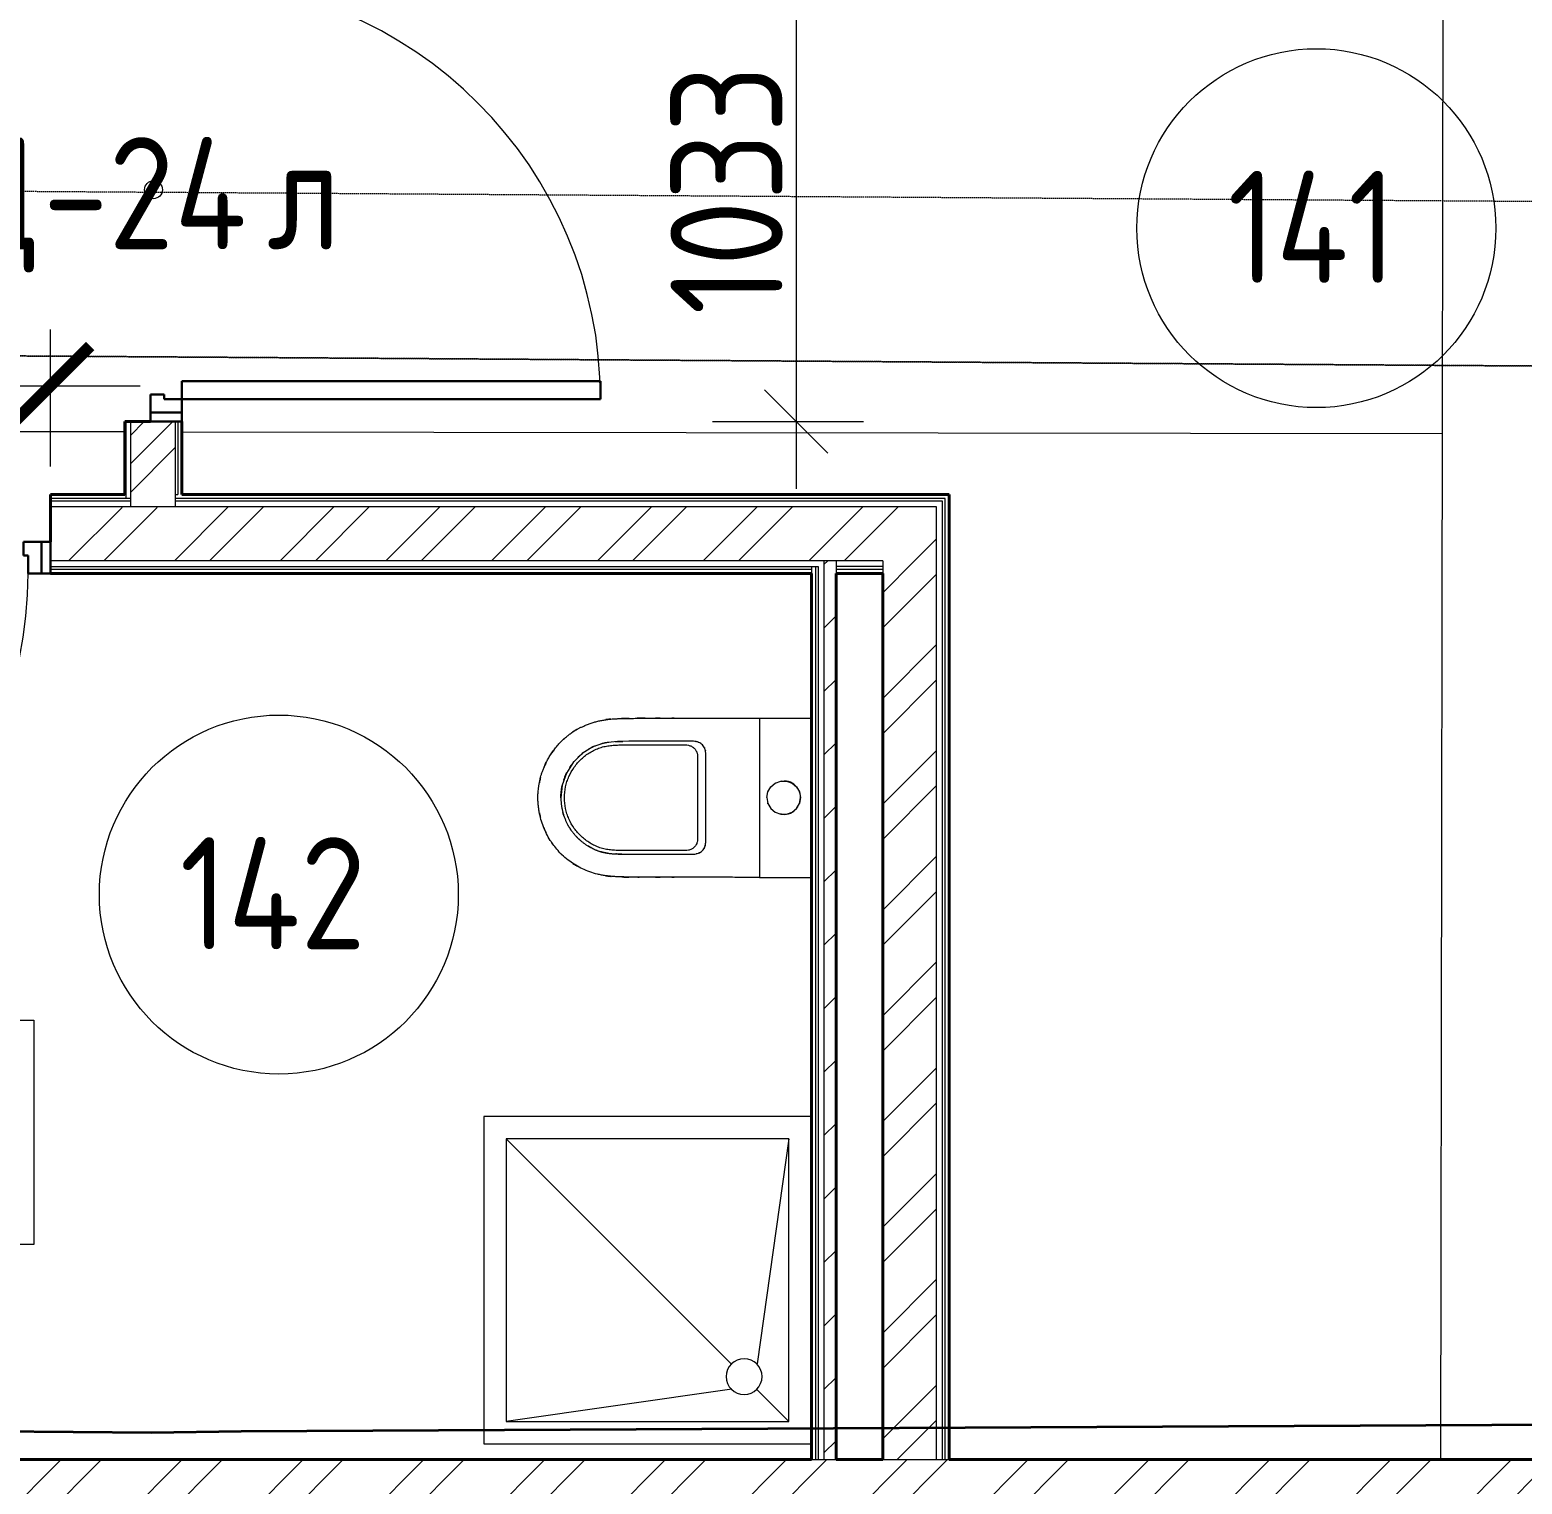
# Model space of a CAD drawing. Header units: millimetres. Extents: x 749182 to 2267578, y 70462 to 311449.
# Drawn here: x 2009489 to 2012816, y 84604 to 87846 of the extents above; entities that cross this region are included whole.
import ezdxf

# ---------------------------------------------------------------- set-up
doc = ezdxf.new("R2010")
doc.units = ezdxf.units.MM
doc.linetypes.add('ADSK_Сверху', pattern=[4.5, 3, -1.5])
doc.layers.get('Defpoints').update_dxf_attribs({"color": 255})
for name, color, linetype, lineweight in [('Аннотация', 7, 'Continuous', 9), ('Двери', 7, 'Continuous', 20), ('Каркас', 7, 'Continuous', 9), ('Марки дверей', 7, 'Continuous', 20), ('Марки помещений', 7, 'Continuous', 20), ('отметки', 7, 'Continuous', 20), ('Перекрытие', 7, 'Continuous', 18), ('размеры', 7, 'Continuous', 9), ('Сантехника', 7, 'Continuous', 18), ('Стены', 184, 'Continuous', 40), ('Стены внутренние', 7, 'Continuous', 18), ('Стены наружные', 7, 'Continuous', 18), ('Стены разрез', 7, 'Continuous', 35), ('Стены штриховка', 7, 'Continuous', 18)]:
    doc.layers.add(name, color=color, linetype=linetype, lineweight=lineweight)
doc.styles.add('GOST Common_1', font='GOST_Common.ttf', dxfattribs={"width": 0.9, "height": 250})
doc.styles.add('GOST Common_2', font='GOST_Common.ttf', dxfattribs={"width": 0.9, "height": 200})
doc.styles.add('М2', font='isocpeui.ttf')
doc.dimstyles.new('ADSK_Основной_2_мм_Округление_до_1_мм', dxfattribs={"dimscale": 304.8, "dimtxt": 201.142999, "dimasz": 0.463911, "dimexe": 0.492126, "dimexo": 0.492126, "dimgap": 0.098425, "dimtad": 1, "dimdec": 0, "dimdsep": 46, "dimtxsty": 'GOST Common_1', "dimblk1": 'OBLIQUE', "dimblk2": 'OBLIQUE', "dimsah": 1, "dimcen": 0.09, "dimdle": 0.492126, "dimazin": 2, "dimtfac": 1, "dimtdec": 4, "dimtix": 1, "dimtmove": 0, "dimatfit": 3, "dimfxl": 0, "dimtvp": 1, "dimtolj": 1, "dimtzin": 0, "dimlwd": 20, "dimlwe": 20, "dimarcsym": 0})
doc.dimstyles.new('SPDS 1_100', dxfattribs={"dimscale": 100, "dimtxt": 2.5, "dimasz": 1.77, "dimexe": 1.25, "dimexo": 0.625, "dimtad": 1, "dimdec": 0, "dimrnd": 0.001, "dimzin": 9, "dimtxsty": 'М2', "dimblk": 'ARCHTICK', "dimcen": 2.5, "dimdle": 2, "dimclrt": 256, "dimadec": 0, "dimazin": 2, "dimtfac": 0.75, "dimtdec": 0, "dimtmove": 1, "dimatfit": 3, "dimfxl": 0, "dimtolj": 1, "dimlwd": 9, "dimlwe": 9, "dimarcsym": 0})
pattern_1 = [(45, (1958220.23, 75616.62), (-117.8655, 117.8655), []), (45, (1958298.8, 75616.62), (-117.8655, 117.8655), [])]

# ---------------------------------------------------------------- blocks, each defined once
blk = doc.blocks.new('ADSK_БалкаЖБ_Прямоугольная - 366_4х293мм-822490-01 План 1-го этажа маркировочный')
at = {"layer": 'Каркас', "color": 253, "linetype": 'ADSK_Сверху', "true_color": 0xb2b2b2}
for p, q in [((2922.5, 183.2), (-2922.5, 183.2)), ((-2922.5, -183.2), (2922.5, -183.2))]:
    blk.add_line(p, q, dxfattribs=at)
at = {"layer": 'Каркас', "color": 253, "linetype": 'ADSK_Сверху', "true_color": 0xaaaaaa}
for p, q in [((-2922.5, 183.2), (2922.5, 183.2)), ((-2922.5, -183.2), (2922.5, -183.2))]:
    blk.add_line(p, q, dxfattribs=at)
blk = doc.blocks.new('Существующие стены 1 эт - Существующие стены 1 эт-653793-01 План 1-го этажа маркировочный')
at = {"layer": 'Стены разрез'}
for p, q in [((51540.3, 9102), (49335.8, 9121.5)), ((55643, 9124.7), (51740.6, 9104.8)), ((51740.6, 9104.8), (51540.3, 9102))]:
    blk.add_line(p, q, dxfattribs=at)
blk = doc.blocks.new('AC_Дверь_Однопольная_Стальная - Д-24л 1033х2200h-1983231-01 План 1-го этажа маркировочный')
at = {"layer": 'Двери', "lineweight": 30}
for p, q in [((466.5, 996.5), (426.5, 996.5)), ((426.5, 996.5), (426.5, 63.5)), ((466.5, 63.5), (466.5, 996.5)), ((-496.5, 63.5), (-516.5, 63.5)), ((-516.5, 63.5), (-516.5, -6.5)), ((-466.5, 63.5), (-496.5, 63.5)), ((-496.5, 63.5), (-496.5, -6.5)), ((-496.5, -6.5), (-496.5, 63.5)), ((-466.5, 23.5), (-466.5, 63.5)), ((426.5, 63.5), (466.5, 63.5)), ((496.5, 63.5), (466.5, 63.5)), ((466.5, 63.5), (466.5, 23.5)), ((496.5, -6.5), (496.5, 63.5)), ((516.5, 63.5), (496.5, 63.5)), ((496.5, 63.5), (496.5, -6.5)), ((516.5, -6.5), (516.5, 63.5)), ((-456.5, 23.5), (-466.5, 23.5)), ((-456.5, -6.5), (-456.5, 23.5)), ((466.5, 23.5), (456.5, 23.5)), ((456.5, 23.5), (456.5, -6.5)), ((-516.5, -6.5), (-496.5, -6.5)), ((-496.5, -6.5), (-456.5, -6.5)), ((456.5, -6.5), (496.5, -6.5)), ((496.5, -6.5), (516.5, -6.5))]:
    blk.add_line(p, q, dxfattribs=at)
at = {"layer": 'Двери'}
blk.add_arc((466.5, 63.5), 933, 90, 180, dxfattribs=at)
blk = doc.blocks.new('AC_Дверь_Однопольная_Стальная - Д-24л 1033х2200h-1983226-01 План 1-го этажа маркировочный')
at = {"layer": 'Двери', "lineweight": 30}
for p, q in [((466.5, 1021), (426.5, 1021)), ((426.5, 1021), (426.5, 88)), ((466.5, 88), (466.5, 1021)), ((-496.5, 88), (-516.5, 88)), ((-516.5, 88), (-516.5, 18)), ((-466.5, 88), (-496.5, 88)), ((-496.5, 88), (-496.5, 18)), ((-496.5, 18), (-496.5, 88)), ((-466.5, 48), (-466.5, 88)), ((426.5, 88), (466.5, 88)), ((496.5, 88), (466.5, 88)), ((466.5, 88), (466.5, 48)), ((496.5, 18), (496.5, 88)), ((516.5, 88), (496.5, 88)), ((496.5, 88), (496.5, 18)), ((516.5, 18), (516.5, 88)), ((-456.5, 48), (-466.5, 48)), ((-456.5, 18), (-456.5, 48)), ((466.5, 48), (456.5, 48)), ((456.5, 48), (456.5, 18)), ((-516.5, 18), (-496.5, 18)), ((-496.5, 18), (-456.5, 18)), ((456.5, 18), (496.5, 18)), ((496.5, 18), (516.5, 18))]:
    blk.add_line(p, q, dxfattribs=at)
at = {"layer": 'Двери'}
blk.add_arc((466.5, 88), 933, 90, 180, dxfattribs=at)
blk = doc.blocks.new('WCPan-60cm-CloseCoupled-FloorMounted - WC_FloorStandingWC_Vitra_Zentrum_5781B003-0075-1928247-01 План 1-го этажа маркировочный')
at = {"layer": 'Сантехника'}
for p, q in [((50163.4, 42946.7), (50163.4, 42591.7)), ((50163.6, 42946.8), (50163.6, 42591.6)), ((50279.2, 42946.8), (50279.2, 42591.6)), ((50025.7, 42861.4), (50025.7, 42677)), ((50043.7, 42669.1), (50043.7, 42869.4)), ((50253.1, 42757.8), (50252.7, 42756.6)), ((50255, 42769.4), (50255, 42768.2))]:
    blk.add_line(p, q, dxfattribs=at)
at = {"layer": 'Сантехника', "flags": 128}
for points in [[(50163.6, 42946.8), (50221.4, 42946.8), (50279.2, 42946.8)], [(50016.5, 42895), (49987.1, 42895), (49959.9, 42895), (49933.8, 42895), (49901.2, 42895), (49872.7, 42895), (49847, 42894.6), (49818.9, 42891.7), (49792.5, 42882.7), (49768.6, 42867.7), (49748.5, 42847.8), (49733.5, 42824), (49724.1, 42797.2), (49721, 42769.2)], [(50180.1, 42769.4), (50182.4, 42782.3), (50188.9, 42793.5), (50198.8, 42801.9), (50211.1, 42806.4), (50224.1, 42806.4), (50236.4, 42801.9), (50246.3, 42793.5), (50252.8, 42782.3), (50255.1, 42769.4)], [(50180.1, 42769.4), (50182.4, 42756.6), (50188.9, 42745.3), (50198.8, 42737), (50211.1, 42732.5), (50224.1, 42732.5), (50236.3, 42737), (50246.3, 42745.3), (50252.8, 42756.6), (50255.1, 42769.4)], [(50163.6, 42591.6), (50221.4, 42591.6), (50279.2, 42591.6)]]:
    blk.add_lwpolyline(points, dxfattribs=at)
at = {"layer": 'Сантехника'}
for start, end in [(32.818, 86.5759), (332.8419, 27.1631), (273.4205, 327.1711)]:
    blk.add_arc((50217.5, 42769.4), 37.5, start, end, dxfattribs=at)
for centre, start_param, end_param in [((50163.3, 45003.3), 3.147063, 3.154396), ((50163.3, 40535.1), 6.270382, 6.277715)]:
    blk.add_ellipse(centre, major_axis=(0, 2056.6), ratio=0.01105, start_param=start_param, end_param=end_param, dxfattribs=at)
for points, knots in [([(49669.8, 42769.2), (49669.8, 42769.8), (49669.8, 42771.5), (49669.8, 42774.9), (49670, 42779.4), (49670.4, 42784.6), (49671, 42790.6), (49671.9, 42797.2), (49673.2, 42804.4), (49674.7, 42811.1), (49676.5, 42817.7), (49678.5, 42824.3), (49681, 42831.5), (49684.1, 42839.3), (49687.9, 42847.5), (49692.4, 42856.1), (49697.7, 42865), (49702.8, 42872.5), (49707.4, 42878.5), (49711, 42883), (49714.7, 42887.3), (49718.6, 42891.5), (49722.6, 42895.6), (49726.7, 42899.5), (49731, 42903.3), (49734.8, 42906.5), (49738.3, 42909.2), (49741.8, 42911.8), (49745.6, 42914.5), (49749.9, 42917.3), (49754.7, 42920.2), (49759.9, 42923.2), (49765.6, 42926.1), (49771.1, 42928.7), (49776.1, 42930.9), (49780.2, 42932.5), (49784.3, 42934.1), (49788.5, 42935.5), (49792.7, 42936.9), (49796.9, 42938.1), (49801.2, 42939.3), (49805.5, 42940.3), (49809.8, 42941.2), (49814.2, 42942), (49818.6, 42942.8), (49823.1, 42943.4), (49827.8, 42944), (49832.5, 42944.5), (49837.5, 42944.9), (49842.1, 42945.2), (49846.2, 42945.4), (49850.2, 42945.6), (49855, 42945.7), (49861.2, 42945.9), (49869.2, 42946), (49879.6, 42946.1), (49892.7, 42946.3), (49907, 42946.4), (49920.3, 42946.5), (49930.5, 42946.5), (49940.8, 42946.6), (49951.1, 42946.6), (49961.5, 42946.6), (49971.9, 42946.7), (49982.4, 42946.7), (49989.9, 42946.6), (49994.5, 42946.6), (49995.9, 42946.6), (49997.3, 42946.6), (49998.8, 42946.6), (50000.3, 42946.6), (50001.7, 42946.6), (50003.2, 42946.6), (50004.1, 42946.6), (50004.6, 42946.6)], [-4.049472, -4.049472, -4.049472, -4.049472, -3.861131, -3.67279, -3.484448, -3.296107, -3.107766, -2.919425, -2.731083, -2.542742, -2.412446, -2.28215, -2.151853, -2.021557, -1.891261, -1.760965, -1.630668, -1.500372, -1.435282, -1.370191, -1.3051, -1.24001, -1.174919, -1.109829, -1.044738, -0.979648, -0.938527, -0.897407, -0.856286, -0.815166, -0.774045, -0.732925, -0.691804, -0.650683, -0.624579, -0.598474, -0.572369, -0.546265, -0.52016, -0.494055, -0.467951, -0.441846, -0.416137, -0.390428, -0.36472, -0.339011, -0.313302, -0.287593, -0.261885, -0.236176, -0.21814, -0.200103, -0.182067, -0.164031, -0.145994, -0.127958, -0.109922, -0.091885, -0.081743, -0.071601, -0.061459, -0.051317, -0.041175, -0.031033, -0.020891, -0.010749, -0.009405, -0.008061, -0.006718, -0.005374, -0.004031, -0.002687, -0.001344, 0, 0, 0, 0]), ([(49909.1, 42946.4), (49907.9, 42946.4), (49905, 42946.4), (49901.2, 42946.3), (49897.8, 42946.3), (49895.1, 42946.3), (49892.8, 42946.3), (49891.5, 42946.3), (49890.9, 42946.3)], [0.22091476, 0.22091476, 0.22091476, 0.22091476, 0.22916667, 0.23958333, 0.24479167, 0.25, 0.25520833, 0.25892352, 0.25892352, 0.25892352, 0.25892352]), ([(49942.5, 42946.6), (49942.1, 42946.6), (49940.1, 42946.6), (49936.7, 42946.6), (49933.6, 42946.5), (49932, 42946.5)], [0.14303768, 0.14303768, 0.14303768, 0.14303768, 0.14583333, 0.15625, 0.16666667, 0.16666667, 0.16666667, 0.16666667]), ([(50004.6, 42946.6), (50010.5, 42946.6), (50022.4, 42946.6), (50041.3, 42946.6), (50061.4, 42946.6), (50084.3, 42946.6), (50107.6, 42946.6), (50128.1, 42946.7), (50146.8, 42946.7), (50158.1, 42946.7), (50163.4, 42946.7)], [-4.113201, -4.113201, -4.113201, -4.113201, -3.611572, -3.109943, -2.608313, -2.106684, -1.580013, -1.053342, -0.526671, 0, 0, 0, 0]), ([(49757.1, 42921.6), (49756.4, 42921.2), (49754.2, 42919.9), (49750.8, 42917.8), (49748.2, 42916.2), (49747.1, 42915.4)], [0.5780337, 0.5780337, 0.5780337, 0.5780337, 0.58333333, 0.59375, 0.60237091, 0.60237091, 0.60237091, 0.60237091]), ([(49832.2, 42944.4), (49832.1, 42944.4), (49830.5, 42944.3), (49827.5, 42944), (49824, 42943.5), (49822, 42943.3), (49821.3, 42943.2)], [0.39522151, 0.39522151, 0.39522151, 0.39522151, 0.39583333, 0.40625, 0.41666667, 0.42134296, 0.42134296, 0.42134296, 0.42134296]), ([(49872.9, 42946.1), (49871.7, 42946), (49868.9, 42946), (49864.3, 42945.9), (49859.8, 42945.9), (49857, 42945.8), (49856, 42945.8)], [0.30427449, 0.30427449, 0.30427449, 0.30427449, 0.3125, 0.32291667, 0.33333333, 0.3395761, 0.3395761, 0.3395761, 0.3395761]), ([(49728.9, 42901.5), (49727.9, 42900.6), (49725, 42897.9), (49722.1, 42895.1), (49720.2, 42893.1)], [0.65650769, 0.65650769, 0.65650769, 0.65650769, 0.66666667, 0.68597408, 0.68597408, 0.68597408, 0.68597408]), ([(49728.9, 42769.2), (49728.9, 42777.3), (49730.1, 42789.4), (49734.3, 42805.1), (49740, 42820.2), (49750, 42837.9), (49763.4, 42853.2), (49775.8, 42863.6), (49785.9, 42870.4), (49794.8, 42875.2), (49802.3, 42878.5), (49807.8, 42880.6), (49813.5, 42882.4), (49821.2, 42884.2), (49831.3, 42885.7), (49843.8, 42886.6), (49860.9, 42887.1), (49882.7, 42887), (49917.8, 42887), (49956.3, 42887.1), (49986.2, 42887.1), (49998.5, 42887.1)], [-0.881059, -0.881059, -0.881059, -0.881059, -0.8185544, -0.7873044, -0.7560544, -0.6935544, -0.6310544, -0.5998044, -0.5685544, -0.5373044, -0.5216794, -0.5060544, -0.4904294, -0.4748044, -0.4435544, -0.4123044, -0.3810544, -0.3185544, -0.2560544, -0.1310544, -0.0428572, -0.0428572, -0.0428572, -0.0428572]), ([(49783.4, 42877.9), (49785.4, 42879), (49789.8, 42881.4), (49794.6, 42883.8), (49797.4, 42885), (49797.9, 42885.2)], [0.35634739, 0.35634739, 0.35634739, 0.35634739, 0.375, 0.39583333, 0.40053784, 0.40053784, 0.40053784, 0.40053784]), ([(49810.1, 42889.6), (49812.5, 42890.3), (49817.5, 42891.5), (49823.5, 42892.6), (49827, 42893), (49827.9, 42893.2)], [0.4375, 0.4375, 0.4375, 0.4375, 0.45833333, 0.47916667, 0.48641545, 0.48641545, 0.48641545, 0.48641545]), ([(49842.1, 42894.4), (49844.3, 42894.5), (49849.2, 42894.7), (49854.7, 42894.9), (49858.1, 42894.9), (49859.2, 42894.9)], [0.52439248, 0.52439248, 0.52439248, 0.52439248, 0.54166667, 0.5625, 0.5716159, 0.5716159, 0.5716159, 0.5716159]), ([(49998.5, 42887.1), (50000.9, 42887.1), (50005.4, 42886.5), (50010.9, 42884.5), (50014.9, 42882.1), (50018.5, 42879.3), (50022.3, 42874.8), (50025.1, 42868.3), (50025.7, 42863.8), (50025.7, 42861.4)], [-1, -1, -1, -1, -0.833333, -0.666667, -0.583333, -0.5, -0.333333, -0.166667, 0, 0, 0, 0]), ([(50043.7, 42869.4), (50043.7, 42871), (50043.3, 42877.6), (50037, 42887.4), (50029.7, 42892.3), (50022.6, 42894.6), (50018.5, 42895), (50016.5, 42895)], [-1.399204, -1.399204, -1.399204, -1.399204, -0.991678, -0.684937, -0.377368, -0.184471, 0, 0, 0, 0]), ([(50040.6, 42881.5), (50040.8, 42881.2), (50041, 42880.7), (50041.3, 42880.1), (50041.4, 42879.9)], [0.69452299, 0.69452299, 0.69452299, 0.69452299, 0.72222222, 0.7371201, 0.7371201, 0.7371201, 0.7371201]), ([(49688, 42847.6), (49687.4, 42846.5), (49686.2, 42843.9), (49684.5, 42840), (49683.3, 42837.4), (49682.9, 42836.2)], [0.8145512, 0.8145512, 0.8145512, 0.8145512, 0.82291667, 0.83333333, 0.84189093, 0.84189093, 0.84189093, 0.84189093]), ([(49706.3, 42877), (49705.8, 42876.4), (49704.4, 42874.6), (49702.1, 42871.4), (49699.9, 42868.2), (49698.7, 42866.3), (49698.3, 42865.7)], [0.73453829, 0.73453829, 0.73453829, 0.73453829, 0.73958333, 0.75, 0.76041667, 0.76559387, 0.76559387, 0.76559387, 0.76559387]), ([(49740.6, 42836.8), (49741.6, 42838.3), (49744, 42841.8), (49747.4, 42846.4), (49749.9, 42849.5), (49750.8, 42850.6)], [0.1938714, 0.1938714, 0.1938714, 0.1938714, 0.20833333, 0.22916667, 0.24084036, 0.24084036, 0.24084036, 0.24084036]), ([(49759.4, 42859.7), (49760.8, 42861.1), (49765, 42864.9), (49769.4, 42868.5), (49772.4, 42870.7)], [0.27513812, 0.27513812, 0.27513812, 0.27513812, 0.29166667, 0.32160073, 0.32160073, 0.32160073, 0.32160073]), ([(49675.6, 42814.5), (49675.2, 42813), (49674.5, 42810.1), (49673.6, 42806), (49673.1, 42803.3), (49672.9, 42802.4)], [0.89583333, 0.89583333, 0.89583333, 0.89583333, 0.90625, 0.91666667, 0.92254035, 0.92254035, 0.92254035, 0.92254035]), ([(49727.2, 42808.4), (49727.5, 42809.2), (49728.2, 42811.3), (49729.8, 42815.7), (49731.7, 42820.2), (49733.5, 42824), (49734.3, 42825.6), (49734.6, 42826.1)], [0.1072591, 0.1072591, 0.1072591, 0.1072591, 0.11458333, 0.125, 0.14583333, 0.15625, 0.1607108, 0.1607108, 0.1607108, 0.1607108]), ([(49721, 42769.2), (49721, 42771.2), (49721.1, 42775.7), (49721.7, 42783.2), (49722.6, 42789.9), (49723.6, 42795), (49724.1, 42797.3), (49724.4, 42798.3)], [0, 0, 0, 0, 0.02083333, 0.04166667, 0.0625, 0.07291667, 0.08026225, 0.08026225, 0.08026225, 0.08026225]), ([(50182, 42781.4), (50182, 42781.5), (50182.2, 42782.1), (50182.4, 42782.6), (50182.6, 42783.1)], [-0.79368047, -0.79368047, -0.79368047, -0.79368047, -0.78571429, -0.76296055, -0.76296055, -0.76296055, -0.76296055]), ([(50004.6, 42591.8), (50002.7, 42591.8), (49998.8, 42591.8), (49992.6, 42591.8), (49986.4, 42591.8), (49973.1, 42591.8), (49953.5, 42591.8), (49928.6, 42591.9), (49905.5, 42592), (49885.4, 42592.2), (49869.6, 42592.4), (49857.9, 42592.6), (49847.8, 42592.9), (49838.6, 42593.4), (49829.6, 42594.2), (49820.7, 42595.3), (49811.8, 42596.8), (49799.8, 42599.3), (49785.2, 42603.7), (49768.8, 42610.5), (49753.8, 42618.5), (49739.3, 42628.1), (49726.1, 42639.1), (49714.3, 42651.3), (49704.6, 42663.3), (49696.2, 42675.6), (49688.7, 42688.8), (49681.7, 42704.5), (49676.2, 42720.7), (49673.4, 42733.1), (49672, 42741.3), (49671.4, 42745.2), (49670.9, 42749.1), (49670.6, 42752.5), (49670.3, 42755.2), (49670.2, 42757.4), (49670, 42759.5), (49669.9, 42761.5), (49669.9, 42763.3), (49669.8, 42765), (49669.8, 42766.7), (49669.8, 42767.8), (49669.8, 42768.5), (49669.8, 42768.8), (49669.8, 42769), (49669.8, 42769.1), (49669.8, 42769.2)], [-20.049415, -20.049415, -20.049415, -20.049415, -19.9374, -19.825385, -19.71337, -19.601354, -19.117402, -18.633449, -18.149496, -17.665543, -17.288144, -16.910745, -16.533346, -16.155946, -15.770496, -15.385045, -14.999595, -14.614144, -13.837234, -13.060323, -12.283412, -11.506502, -10.565218, -9.623934, -8.68265, -7.741366, -6.423461, -5.105557, -3.787653, -2.469748, -2.16459, -1.859431, -1.554272, -1.249113, -1.082103, -0.915093, -0.748083, -0.581073, -0.452946, -0.32482, -0.196693, -0.068567, -0.051425, -0.034283, -0.017142, 0, 0, 0, 0]), ([(49721, 42769.2), (49721, 42768.6), (49721, 42767.4), (49721, 42765.4), (49721.1, 42763.2), (49721.2, 42760.9), (49721.4, 42758.4), (49721.7, 42755.8), (49722, 42753), (49722.4, 42750.2), (49722.9, 42747.2), (49723.5, 42744), (49724.2, 42740.8), (49725, 42737.5), (49726, 42734.1), (49727, 42730.6), (49728.2, 42727), (49729.5, 42723.5), (49730.9, 42720.2), (49732.2, 42717.1), (49733.6, 42714.1), (49735.1, 42711.2), (49736.6, 42708.4), (49738.2, 42705.6), (49739.8, 42702.9), (49741.5, 42700.3), (49743.2, 42697.8), (49744.9, 42695.4), (49746.6, 42693), (49748.4, 42690.7), (49750.2, 42688.5), (49752, 42686.4), (49753.9, 42684.3), (49755.9, 42682.1), (49758.2, 42679.8), (49760.7, 42677.4), (49763.2, 42675.1), (49765.7, 42673), (49768.3, 42670.9), (49770.8, 42668.9), (49773.3, 42667.1), (49775.9, 42665.3), (49778.4, 42663.6), (49780.9, 42662.1), (49783.3, 42660.6), (49785.8, 42659.2), (49788.2, 42657.9), (49790.5, 42656.7), (49792.9, 42655.5), (49795.1, 42654.4), (49797.4, 42653.4), (49799.7, 42652.5), (49802, 42651.6), (49804.3, 42650.7), (49806.6, 42649.9), (49808.9, 42649.2), (49811.2, 42648.5), (49813.6, 42647.9), (49815.9, 42647.3), (49818.4, 42646.8), (49820.8, 42646.3), (49823.3, 42645.9), (49825.8, 42645.5), (49828.5, 42645.2), (49831.1, 42644.9), (49833.9, 42644.6), (49836.6, 42644.4), (49839.5, 42644.2), (49842.4, 42644), (49845.3, 42643.9), (49848.3, 42643.7), (49851.3, 42643.6), (49854.4, 42643.6), (49857.4, 42643.5), (49860.5, 42643.5), (49863.7, 42643.4), (49866.8, 42643.4), (49869.9, 42643.4), (49873, 42643.4), (49876.1, 42643.4), (49879.1, 42643.4), (49882.4, 42643.4), (49886.3, 42643.4), (49890.9, 42643.4), (49895.7, 42643.4), (49900.8, 42643.4), (49906, 42643.4), (49911.3, 42643.4), (49916.5, 42643.4), (49921.6, 42643.4), (49926.5, 42643.4), (49931.2, 42643.4), (49935.4, 42643.4), (49939.3, 42643.4), (49942.6, 42643.4), (49945.3, 42643.4), (49947.3, 42643.4), (49949.3, 42643.4), (49951.3, 42643.4), (49954.7, 42643.4), (49958.1, 42643.4), (49961.8, 42643.4), (49965.7, 42643.4), (49969.8, 42643.4), (49974, 42643.4), (49978.4, 42643.4), (49982.9, 42643.4), (49987.5, 42643.4), (49992.2, 42643.4), (49997, 42643.4), (50001.8, 42643.4), (50006.7, 42643.4), (50011.6, 42643.4), (50014.9, 42643.4), (50016.5, 42643.4)], [-58.924074, -58.924074, -58.924074, -58.924074, -58.626767, -58.329459, -58.032152, -57.734844, -57.437537, -57.140229, -56.842922, -56.545614, -56.248307, -55.950999, -55.653692, -55.356384, -55.059077, -54.761769, -54.464462, -54.167154, -53.909806, -53.652457, -53.395109, -53.13776, -52.880412, -52.623063, -52.365715, -52.108366, -51.851018, -51.593669, -51.336321, -51.078972, -50.821624, -50.564275, -50.306927, -50.049579, -49.709363, -49.369148, -49.028933, -48.688718, -48.348503, -48.008288, -47.668073, -47.327858, -46.987643, -46.647428, -46.307213, -45.966998, -45.626783, -45.286568, -44.946353, -44.606138, -44.248477, -43.890817, -43.533156, -43.175496, -42.817835, -42.460175, -42.102514, -41.744854, -41.387193, -41.029533, -40.671873, -40.314212, -39.956552, -39.598891, -39.241231, -38.88357, -38.535083, -38.186597, -37.83811, -37.489623, -37.141136, -36.79265, -36.444163, -36.095676, -35.747189, -35.398703, -35.050216, -34.701729, -34.353242, -34.004756, -33.656269, -33.307782, -32.843962, -32.380141, -31.916321, -31.452501, -30.98868, -30.52486, -30.06104, -29.59722, -29.133399, -28.669579, -28.205759, -27.741938, -27.278118, -26.814298, -26.350477, -25.886657, -24.268741, -22.650825, -21.032909, -19.414993, -17.797077, -16.179161, -14.561245, -12.943328, -11.325412, -9.707496, -8.08958, -6.471664, -4.853748, -3.235832, -1.617916, 0, 0, 0, 0]), ([(49998.5, 42651.3), (49986.2, 42651.4), (49956.3, 42651.4), (49917.8, 42651.4), (49882.7, 42651.4), (49860.9, 42651.3), (49843.8, 42651.8), (49831.3, 42652.7), (49821.2, 42654.2), (49813.5, 42656.1), (49807.8, 42657.8), (49802.3, 42659.9), (49794.8, 42663.3), (49785.9, 42668.1), (49775.8, 42674.9), (49763.4, 42685.2), (49750, 42700.5), (49740, 42718.2), (49734.3, 42733.3), (49730.1, 42749), (49728.9, 42761.1), (49728.9, 42769.2)], [0.0428572, 0.0428572, 0.0428572, 0.0428572, 0.1310544, 0.2560544, 0.3185544, 0.3810544, 0.4123044, 0.4435544, 0.4748044, 0.4904294, 0.5060544, 0.5216794, 0.5373044, 0.5685544, 0.5998044, 0.6310544, 0.6935544, 0.7560544, 0.7873044, 0.8185544, 0.881059, 0.881059, 0.881059, 0.881059]), ([(49673, 42735.5), (49673.1, 42734.7), (49673.9, 42731.1), (49674.7, 42727.5), (49675.4, 42724.8)], [0.07790377, 0.07790377, 0.07790377, 0.07790377, 0.08333333, 0.10312609, 0.10312609, 0.10312609, 0.10312609]), ([(49728.2, 42727.1), (49728.2, 42727.2), (49727.7, 42728.6), (49726.8, 42731.2), (49725.9, 42734.4), (49725.3, 42736.6), (49725.1, 42737.4)], [0.88401006, 0.88401006, 0.88401006, 0.88401006, 0.88541667, 0.89583333, 0.90625, 0.91261207, 0.91261207, 0.91261207, 0.91261207]), ([(50212.4, 42732.3), (50212, 42732.3), (50211.4, 42732.4), (50210.7, 42732.6), (50210.4, 42732.6)], [-0.91359982, -0.91359982, -0.91359982, -0.91359982, -0.89285714, -0.87932789, -0.87932789, -0.87932789, -0.87932789]), ([(49682.6, 42702.9), (49683.2, 42701.4), (49684.8, 42697.5), (49686.6, 42693.6), (49687.8, 42691.1)], [0.15609637, 0.15609637, 0.15609637, 0.15609637, 0.16666667, 0.18556267, 0.18556267, 0.18556267, 0.18556267]), ([(49743.8, 42697), (49743.7, 42697.1), (49742.2, 42699.2), (49740.1, 42702.5), (49738, 42706), (49737.2, 42707.4), (49737.1, 42707.6)], [0.79073929, 0.79073929, 0.79073929, 0.79073929, 0.79166667, 0.8125, 0.82291667, 0.82510106, 0.82510106, 0.82510106, 0.82510106]), ([(49765.9, 42672.8), (49765.2, 42673.4), (49762.5, 42675.7), (49759.3, 42678.7), (49756.8, 42681.3), (49756, 42682)], [0.70059285, 0.70059285, 0.70059285, 0.70059285, 0.70833333, 0.72916667, 0.73777538, 0.73777538, 0.73777538, 0.73777538]), ([(49698.5, 42672.4), (49699.6, 42670.6), (49702.1, 42667), (49704.6, 42663.5), (49705.9, 42661.8)], [0.23487199, 0.23487199, 0.23487199, 0.23487199, 0.25, 0.26517937, 0.26517937, 0.26517937, 0.26517937]), ([(49793.2, 42655.4), (49792, 42655.9), (49788.6, 42657.6), (49784.6, 42659.8), (49781.8, 42661.5), (49781.4, 42661.8)], [0.61440341, 0.61440341, 0.61440341, 0.61440341, 0.625, 0.64583333, 0.65006745, 0.65006745, 0.65006745, 0.65006745]), ([(49825.2, 42645.6), (49825, 42645.6), (49822.3, 42646.1), (49817.1, 42647), (49812.4, 42648.2), (49810.1, 42648.8)], [0.51911637, 0.51911637, 0.51911637, 0.51911637, 0.52083333, 0.54166667, 0.56178791, 0.56178791, 0.56178791, 0.56178791]), ([(50025.7, 42677), (50025.7, 42674.6), (50025.1, 42670.1), (50022.3, 42663.6), (50018.5, 42659.1), (50014.9, 42656.3), (50010.9, 42653.9), (50005.4, 42651.9), (50000.9, 42651.3), (49998.5, 42651.3)], [-1, -1, -1, -1, -0.833333, -0.666667, -0.5, -0.416667, -0.333333, -0.166667, 0, 0, 0, 0]), ([(50016.5, 42643.4), (50020.4, 42643.4), (50027.7, 42644.8), (50036.7, 42650.7), (50043.3, 42660.7), (50043.7, 42667.4), (50043.7, 42669.1)], [-4.576676, -4.576676, -4.576676, -4.576676, -3.420853, -2.362821, -1.38046, 0, 0, 0, 0]), ([(50040.5, 42656.8), (50040.5, 42656.7), (50040.2, 42656.2), (50039.9, 42655.7), (50039.6, 42655.3)], [0.30813645, 0.30813645, 0.30813645, 0.30813645, 0.3125, 0.35026428, 0.35026428, 0.35026428, 0.35026428]), ([(50043, 42663.2), (50042.9, 42662.7), (50042.7, 42662), (50042.5, 42661.3), (50042.5, 42661.2)], [0.14925999, 0.14925999, 0.14925999, 0.14925999, 0.1875, 0.1968419, 0.1968419, 0.1968419, 0.1968419]), ([(49719.7, 42645.8), (49721.7, 42643.7), (49724.9, 42640.6), (49728.1, 42637.7), (49729.3, 42636.7)], [0.31372869, 0.31372869, 0.31372869, 0.31372869, 0.33333333, 0.34362952, 0.34362952, 0.34362952, 0.34362952]), ([(49747.7, 42622.6), (49750, 42621.1), (49753.2, 42619.1), (49756.4, 42617.3), (49757.1, 42616.9)], [0.39699712, 0.39699712, 0.39699712, 0.39699712, 0.41666667, 0.42228657, 0.42228657, 0.42228657, 0.42228657]), ([(49857, 42643.5), (49856.1, 42643.5), (49852.6, 42643.6), (49848.1, 42643.7), (49844.5, 42643.9), (49843.4, 42644)], [0.42975153, 0.42975153, 0.42975153, 0.42975153, 0.4375, 0.45833333, 0.46818954, 0.46818954, 0.46818954, 0.46818954]), ([(49821.4, 42595.2), (49822, 42595.2), (49825.5, 42594.7), (49829.5, 42594.2), (49832.9, 42593.9), (49833.3, 42593.9)], [0.57885721, 0.57885721, 0.57885721, 0.57885721, 0.58333333, 0.60416667, 0.60686986, 0.60686986, 0.60686986, 0.60686986]), ([(49856.9, 42592.6), (49857.7, 42592.6), (49861.5, 42592.5), (49866.7, 42592.4), (49871.1, 42592.4), (49872.5, 42592.3)], [0.66095419, 0.66095419, 0.66095419, 0.66095419, 0.66666667, 0.6875, 0.69783585, 0.69783585, 0.69783585, 0.69783585]), ([(49931.9, 42591.9), (49934.9, 42591.9), (49938.4, 42591.8), (49941.9, 42591.8), (49942.3, 42591.8)], [0.83333333, 0.83333333, 0.83333333, 0.83333333, 0.85416667, 0.85711815, 0.85711815, 0.85711815, 0.85711815]), ([(50163.4, 42591.7), (50148.7, 42591.7), (50119.2, 42591.8), (50077.7, 42591.8), (50042.5, 42591.8), (50022.5, 42591.8), (50013.6, 42591.8), (50009.8, 42591.8), (50007, 42591.8), (50005.4, 42591.8), (50004.6, 42591.8)], [-13.742702, -13.742702, -13.742702, -13.742702, -11.119817, -8.496932, -5.874047, -3.251161, -2.438371, -1.625581, -0.81279, 0, 0, 0, 0])]:
    blk.add_open_spline(points, degree=3, knots=knots, dxfattribs=at)
for points in [[(49973.2, 42946.7), (49971.6, 42946.7), (49969.9, 42946.7), (49968.3, 42946.7)], [(50021.9, 42894.5), (50022.4, 42894.4), (50023, 42894.3), (50023.5, 42894.2)], [(50027.2, 42893), (50027.7, 42892.8), (50028.3, 42892.6), (50028.8, 42892.3)], [(50042.8, 42876.2), (50042.9, 42875.6), (50043.1, 42875.1), (50043.2, 42874.6)], [(50197.8, 42801.3), (50198.3, 42801.7), (50198.9, 42802), (50199.5, 42802.3)], [(50210.4, 42806.3), (50211.1, 42806.4), (50211.8, 42806.5), (50212.4, 42806.6)], [(50182.6, 42755.8), (50182.4, 42756.4), (50182.2, 42756.9), (50182, 42757.5)], [(50199.5, 42736.5), (50198.9, 42736.9), (50198.3, 42737.2), (50197.8, 42737.6)], [(50024.5, 42644.5), (50023.9, 42644.3), (50023.3, 42644.2), (50022.7, 42644.1)], [(50030.5, 42646.9), (50029.9, 42646.6), (50029.4, 42646.3), (50028.8, 42646.1)], [(49892.3, 42592.2), (49893.3, 42592.1), (49894.3, 42592.1), (49895.3, 42592.1)], [(49968.3, 42591.8), (49970, 42591.8), (49971.7, 42591.8), (49973.3, 42591.8)]]:
    blk.add_open_spline(points, degree=3, dxfattribs=at)
blk = doc.blocks.new('Душевая кабинка-2D - 730кв-1928972-01 План 1-го этажа маркировочный')
at = {"layer": 'Сантехника'}
for p, q in [((730, 0), (0, 0)), ((730, -30.2), (730, 0)), ((730, -730), (730, -30.2)), ((50, -50), (50, -680)), ((680, -50), (50, -50)), ((680, -680), (680, -50)), ((50, -680), (680, -680)), ((0, -730), (730, -730))]:
    blk.add_line(p, q, dxfattribs=at)
at = {"layer": 'Сантехника', "lineweight": 9}
for p, q in [((122.4, -122.4), (50, -50)), ((177.6, -122.4), (680, -50)), ((50, -680), (121.1, -178.9)), ((680, -680), (178.9, -178.9))]:
    blk.add_line(p, q, dxfattribs=at)
at = {"layer": 'Сантехника'}
for start, end in [(0, 180), (180, 0)]:
    blk.add_arc((150, -150), 40, start, end, dxfattribs=at)
blk = doc.blocks.new('ADSK_Марка_Помещение_ОдноЗначение - Номер-247393-01 План 1-го этажа маркировочный')
at = {"layer": 'Марки помещений'}
blk.add_circle((0, 0), 4, dxfattribs=at)
blk = doc.blocks.new('ADSK_Марка_Дверь - Марка типа и комментарии-2020407-01 План 1-го этажа маркировочный')
at = {"layer": 'Марки дверей', "lineweight": 9}
blk.add_circle((0, 0), 0.2, dxfattribs=at)
blk = doc.blocks.new('_Oblique')
at = {"color": 0, "linetype": 'ByBlock', "lineweight": -2}
blk.add_line((-0.5, -0.5), (0.5, 0.5), dxfattribs=at)
blk = doc.blocks.new('*D2927')
at = {"layer": 'Defpoints', "color": 0, "lineweight": 20, "transparency": 16777216}
for p in [(2010861.5, 88005.8), (2010861.5, 86972.8), (2011197.5, 86972.8)]:
    blk.add_point(p, dxfattribs=at)
at = {"layer": 'размеры', "color": 0, "lineweight": 20, "transparency": 16777216}
for p, q in [((2011197.5, 88155.8), (2011197.5, 86822.8)), ((2011011.5, 88005.8), (2011347.5, 88005.8)), ((2011011.5, 86972.8), (2011347.5, 86972.8))]:
    blk.add_line(p, q, dxfattribs=at)
at = {"layer": 'размеры', "color": 0, "lineweight": 20, "transparency": 16777216, "xscale": 141.4, "yscale": 141.4, "zscale": 141.4}
for p, rotation in [((2011197.5, 88005.8), 90), ((2011197.5, 86972.8), 270)]:
    blk.add_blockref('_Oblique', p, dxfattribs=dict(at, rotation=rotation))
at = {"layer": 'размеры', "color": 0, "lineweight": 20, "transparency": 16777216, "insert": (2011042.5, 87489.3), "char_height": 250, "width": 560.473, "attachment_point": 5, "rotation": 90, "style": 'GOST Common_1'}
blk.add_mtext('\\A1;1033', dxfattribs=at)
blk = doc.blocks.new('_ArchTick')
at = {"color": 0, "linetype": 'ByBlock', "const_width": 0.15}
blk.add_lwpolyline([(-0.5, -0.5), (0.5, 0.5)], dxfattribs=at)
blk = doc.blocks.new('*D2928')
at = {"layer": 'Defpoints', "color": 0, "lineweight": 20, "transparency": 16777216}
for p in [(2009535.4, 87052.5), (2008502.4, 86810.2), (2009535.4, 86810.2)]:
    blk.add_point(p, dxfattribs=at)
at = {"layer": 'размеры', "color": 0, "lineweight": 9, "transparency": 16777216}
for p, q in [((2008502.4, 86872.7), (2008502.4, 87177.5)), ((2009535.4, 86872.7), (2009535.4, 87177.5)), ((2008302.4, 87052.5), (2009735.4, 87052.5))]:
    blk.add_line(p, q, dxfattribs=at)
at = {"layer": 'размеры', "color": 0, "lineweight": 9, "transparency": 16777216, "xscale": 177, "yscale": 177, "zscale": 177, "rotation": 180}
blk.add_blockref('_ArchTick', (2008502.4, 87052.5), dxfattribs=at)
at = {"layer": 'размеры', "color": 0, "lineweight": 9, "transparency": 16777216, "xscale": 177, "yscale": 177, "zscale": 177}
blk.add_blockref('_ArchTick', (2009535.4, 87052.5), dxfattribs=at)
at = {"layer": 'размеры', "lineweight": 20, "transparency": 16777216, "insert": (2009018.9, 87240), "char_height": 250, "width": 560.473, "attachment_point": 5, "style": 'М2'}
blk.add_mtext('\\A1;1033', dxfattribs=at)
blk = doc.blocks.new('Высотные отметки - Рамка-5093-01 План 1-го этажа маркировочный')
at = {"layer": 'Аннотация', "lineweight": 20}
for p, q in [((-6.5, 0), (-6.5, 5)), ((-6.5, 5), (6.5, 5)), ((6.5, 5), (6.5, 0)), ((6.5, 0), (-6.5, 0))]:
    blk.add_line(p, q, dxfattribs=at)

msp = doc.modelspace()

# ---------------------------------------------------------------- hatches: boundary and pattern name
at = {"layer": 'Стены внутренние', "lineweight": 9}
h = msp.add_hatch(dxfattribs=at)
h.set_pattern_fill('FP_6', color=256, style=0, pattern_type=2)
h.set_pattern_definition([(45, (1958220.23, 75616.62), (-179.6051, 179.6051), []), (45, (1958283.73, 75616.62), (0, 359.2102), []), (45, (1958156.73, 75616.62), (0, 359.2102), [])])
h.paths.add_polyline_path([(2009713.4637, 86782.1863), (2009813.4637, 86782.1863), (2009813.4637, 86972.8358), (2009713.4637, 86972.8358), (2009713.4637, 86795.1863)])
h.paths.add_polyline_path([(2009813.4637, 88005.8358), (2009813.4637, 88962.8358), (2009713.4637, 88962.8358), (2009713.4637, 88005.8358), (2009758.4637, 88005.8358)])
h = msp.add_hatch(dxfattribs=at)
h.set_pattern_fill('FP_1', color=256, style=0, pattern_type=2)
h.set_pattern_definition(pattern_1)
h.paths.add_polyline_path([(2011390.5708, 86662.1863), (2011510.5708, 86662.1863), (2011510.5708, 86782.1863), (2009535.3525, 86781.2932), (2009535.3525, 86662.1863), (2011381.0493, 86662.1863)])
h.paths.add_polyline_path([(2008474.3525, 86662.1863), (2008502.3525, 86662.1863), (2008502.3525, 86782.1863), (2008474.3525, 86781.2932)])
h = msp.add_hatch(dxfattribs=at)
h.set_pattern_fill('FP_7', color=256, style=0, pattern_type=2)
h.set_pattern_definition([(45, (1958220.23, 75616.62), (-70.71068, 70.71068), [])])
h.paths.add_polyline_path([(2011286.5708, 84658.9208), (2011286.5708, 86662.1863), (2011259.5708, 86662.1863), (2011259.5708, 84658.9208)])
h = msp.add_hatch(dxfattribs=at)
h.set_pattern_fill('FP_1', color=256, style=0, pattern_type=2)
h.set_pattern_definition(pattern_1)
h.paths.add_polyline_path([(2011390.5708, 84658.9208), (2011510.5708, 84658.9208), (2011510.5708, 86662.1863), (2011390.5708, 86662.1863), (2011390.5708, 84675.8505)])
at = {"layer": 'Стены наружные', "lineweight": 9}
h = msp.add_hatch(dxfattribs=at)
h.set_pattern_fill('FP_3', color=256, angle=45, style=0, pattern_type=2)
h.set_pattern_definition([(45, (1958220.23, 75616.62), (-134.70384, 134.70384), []), (45, (1958310.03, 75616.62), (-134.70384, 134.70384), [])])
h.paths.add_polyline_path([(2013144.9754, 84148.9208), (2014434.175, 84148.9208), (2014434.175, 84658.9208), (2008153.6265, 84658.9208), (2008153.6265, 84148.9208), (2012774.4667, 84148.9208)])

# ---------------------------------------------------------------- linework, layer by layer
at = {"layer": 'Перекрытие'}
for p, q in [((2012634.3938, 84658.9208), (2012641.3598, 88847.8358)), ((2009701.4637, 86949.4362), (2007893.389, 86951.805)), ((2012638.1965, 86945.5887), (2009828.4637, 86949.2698))]:
    msp.add_line(p, q, dxfattribs=at)
at = {"layer": 'Стены внутренние', "lineweight": 40}
for p, q in [((2009758.4637, 86972.8358), (2009701.4637, 86972.8358)), ((2009701.4637, 86972.8358), (2009701.4637, 86810.1863)), ((2009828.4637, 86810.1863), (2009828.4637, 86972.8358)), ((2009701.4637, 86810.1863), (2009535.3525, 86810.1863)), ((2009535.3525, 86810.1863), (2009535.3525, 86704.1863)), ((2011538.5708, 86810.1863), (2009828.4637, 86810.1863)), ((2011538.5708, 84658.9208), (2011538.5708, 86810.1863)), ((2009535.3525, 86634.1863), (2011231.5708, 86634.1863)), ((2011231.5708, 86634.1863), (2011231.5708, 84658.9208)), ((2011286.5708, 86634.1863), (2011390.5708, 86634.1863)), ((2011286.5708, 84658.9208), (2011286.5708, 86634.1863)), ((2011390.5708, 86634.1863), (2011390.5708, 84658.9208))]:
    msp.add_line(p, q, dxfattribs=at)
at = {"layer": 'Стены наружные', "lineweight": 40}
for p, q in [((2011231.5708, 84658.9208), (2007972.766, 84658.9208)), ((2011390.5708, 84658.9208), (2011286.5708, 84658.9208)), ((2013924.175, 84658.9208), (2011538.5708, 84658.9208))]:
    msp.add_line(p, q, dxfattribs=at)
at = {"layer": 'Стены штриховка'}
for p, q in [((2009703.4637, 86972.8358), (2009703.4637, 86801.1863)), ((2009713.4637, 86972.8358), (2009713.4637, 86782.1863)), ((2009813.4637, 86972.8358), (2009813.4637, 86782.1863)), ((2009819.4637, 86972.8358), (2009819.4637, 86810.1863)), ((2009713.4637, 86801.1863), (2009535.3525, 86801.1863)), ((2009713.4637, 86795.1863), (2009535.3525, 86795.1863)), ((2009701.4637, 86810.1863), (2009703.4637, 86810.1863)), ((2009813.4637, 86810.1863), (2009819.4637, 86810.1863)), ((2011529.5708, 86801.1863), (2009813.4637, 86801.1863)), ((2011523.5708, 86795.1863), (2009813.4637, 86795.1863)), ((2011523.5708, 84658.9208), (2011523.5708, 86795.1863)), ((2011529.5708, 84658.9208), (2011529.5708, 86801.1863)), ((2011510.5708, 86782.1863), (2009535.3525, 86782.1863)), ((2011510.5708, 84658.9208), (2011510.5708, 86782.1863)), ((2011390.5708, 86662.1863), (2009535.3525, 86662.1863)), ((2011259.5708, 86662.1863), (2011259.5708, 84658.9208)), ((2011286.5708, 86662.1863), (2011286.5708, 86634.1863)), ((2011390.5708, 86662.1863), (2011390.5708, 86634.1863)), ((2009535.3525, 86649.1863), (2011246.5708, 86649.1863)), ((2011231.5708, 86643.1863), (2009535.3525, 86643.1863)), ((2011231.5708, 86649.1863), (2011231.5708, 86634.1863)), ((2011240.5708, 86649.1863), (2011240.5708, 84658.9208)), ((2011246.5708, 86649.1863), (2011246.5708, 84658.9208)), ((2011390.5708, 86649.1863), (2011286.5708, 86649.1863)), ((2011390.5708, 86643.1863), (2011286.5708, 86643.1863)), ((2011231.5708, 84658.9208), (2011286.5708, 84658.9208)), ((2011390.5708, 84658.9208), (2011538.5708, 84658.9208))]:
    msp.add_line(p, q, dxfattribs=at)

# ---------------------------------------------------------------- block references
at = {"layer": 'Двери'}
for name, p, rotation in [('AC_Дверь_Однопольная_Стальная - Д-24л 1033х2200h-1983231-01 План 1-го этажа маркировочный', (2009764.9637, 87489.3358), 270), ('AC_Дверь_Однопольная_Стальная - Д-24л 1033х2200h-1983226-01 План 1-го этажа маркировочный', (2009018.8525, 86722.1863), 180)]:
    msp.add_blockref(name, p, dxfattribs=dict(at, rotation=rotation))
at = {"layer": 'Каркас', "color": 253, "linetype": 'ADSK_Сверху', "true_color": 0xaaaaaa, "rotation": 179.6201257942965}
msp.add_blockref('ADSK_БалкаЖБ_Прямоугольная - 366_4х293мм-822490-01 План 1-го этажа маркировочный', (2010931.6524, 87292.3122), dxfattribs=at)
at = {"layer": 'Марки дверей', "xscale": 99.99999999999993, "yscale": 99.99999999999993, "zscale": 99.99999999999993}
msp.add_blockref('ADSK_Марка_Дверь - Марка типа и комментарии-2020407-01 План 1-го этажа маркировочный', (2009764.9637, 87489.3358), dxfattribs=at)
at = {"layer": 'Марки помещений', "xscale": 99.99999999999993, "yscale": 99.99999999999993, "zscale": 99.99999999999993}
for p in [(2012357.2754, 87403.6122), (2010044.451, 85918.3731)]:
    msp.add_blockref('ADSK_Марка_Помещение_ОдноЗначение - Номер-247393-01 План 1-го этажа маркировочный', p, dxfattribs=at)
at = {"layer": 'отметки', "lineweight": 20, "xscale": 99.99999999999993, "yscale": 99.99999999999993, "zscale": 99.99999999999993}
msp.add_blockref('Высотные отметки - Рамка-5093-01 План 1-го этажа маркировочный', (2008848.3885, 85138.158), dxfattribs=at)
at = {"layer": 'Сантехника'}
msp.add_blockref('WCPan-60cm-CloseCoupled-FloorMounted - WC_FloorStandingWC_Vitra_Zentrum_5781B003-0075-1928247-01 План 1-го этажа маркировочный', (1960952.2397, 43364.9798), dxfattribs=at)
at = {"layer": 'Сантехника', "rotation": 180}
msp.add_blockref('Душевая кабинка-2D - 730кв-1928972-01 План 1-го этажа маркировочный', (2011231.5708, 84693.9208), dxfattribs=at)
at = {"layer": 'Стены', "color": 243, "true_color": 0xbb5389}
msp.add_blockref('Существующие стены 1 эт - Существующие стены 1 эт-653793-01 План 1-го этажа маркировочный', (1958220.2258, 75616.6187), dxfattribs=at)

# ---------------------------------------------------------------- texts
at = {"layer": 'Марки дверей', "lineweight": 9, "char_height": 250, "attachment_point": 1, "style": 'GOST Common_2'}
for s, insert, width in [('\\fGOST Common|b0|i0|c204|p34|;\\W.9;Д', (2009316.1345, 87606.3489), 245.316375), ('-24', (2009518.5407, 87606.3489), 606.07575), ('\\fGOST Common|b0|i0|c204|p34|;\\W.9;л', (2010018.6032, 87606.3489), 194.810062)]:
    msp.add_mtext(s, dxfattribs=dict(at, insert=insert, width=width))
at = {"layer": 'Марки помещений', "lineweight": 9, "char_height": 250, "attachment_point": 1, "style": 'GOST Common_2'}
for s, insert, width in [('141', (2012159.7181, 87531.3372), 490.63275), ('142', (2009823.4938, 86046.0981), 548.35425)]:
    msp.add_mtext(s, dxfattribs=dict(at, insert=insert, width=width))

# ---------------------------------------------------------------- dimensions: what is measured, and where the dimension line sits
at = {"layer": 'размеры', "lineweight": 20}
dim = msp.add_linear_dim(base=(2011197.4517, 86972.8358), p1=(2010861.4637, 88005.8358), p2=(2010861.4637, 86972.8358), angle=90, dimstyle='ADSK_Основной_2_мм_Округление_до_1_мм', override={"dimpost": '<>', "dimfxl": 1033}, dxfattribs=at)
dim.commit()
dim.dimension.update_dxf_attribs({"geometry": '*D2927', "text_midpoint": (2011042.4517, 87489.3358)})
dim = msp.add_linear_dim(base=(2009535.3525, 87052.4685), p1=(2008502.3525, 86810.1863), p2=(2009535.3525, 86810.1863), dimstyle='SPDS 1_100', dxfattribs=at)
dim.commit()
dim.dimension.update_dxf_attribs({"geometry": '*D2928', "text_midpoint": (2009018.8525, 87239.9685)})

doc.saveas('drawing.dxf')
